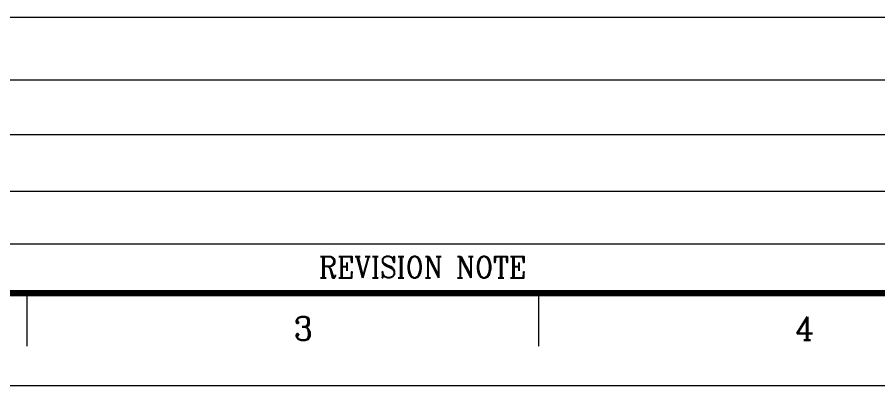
# Model space of a CAD drawing. Header units: millimetres. Extents: x 36 to 2484, y 36 to 1746.
# Drawn here: x 682 to 1164.2, y 36 to 242.4 of the extents above; entities that cross this region are included whole.
import ezdxf
from ezdxf.enums import TextEntityAlignment as Align

# ---------------------------------------------------------------- set-up
doc = ezdxf.new("R2010")
doc.units = ezdxf.units.MM
doc.header["$LTSCALE"] = 6
doc.layers.get('0').update_dxf_attribs({"lineweight": 18})
for name, color, linetype, lineweight in [('SkizziergeometrieWIN-ISO', 7, 'Continuous', 50), ('가는실선_A4', 7, 'Continuous', 5), ('제목(ISO)', 7, 'Continuous', 50)]:
    doc.layers.add(name, color=color, linetype=linetype, lineweight=lineweight)
doc.layers.add('가는실선_A3', color=9, linetype='Continuous', lineweight=5, true_color=0x808080)
doc.styles.add('텍스트 스타일12', font='tahoma.ttf')
doc.styles.add('텍스트 스타일171', font='ROMANC.shx', dxfattribs={"width": 0.9})
doc.styles.add('텍스트 스타일36', font='ROMANC.shx', dxfattribs={"width": 0.941937})

# ---------------------------------------------------------------- blocks, each defined once
blk = doc.blocks.new('경계 A3_경계')
at = {"layer": 'SkizziergeometrieWIN-ISO', "lineweight": 18}
blk.add_line((414, 6), (6, 6), dxfattribs=at)
at = {"layer": '가는실선_A3', "color": 7, "lineweight": 60}
blk.add_line((19.02, 14.596), (401.22, 14.596), dxfattribs=at)
at = {"layer": '가는실선_A3', "color": 7}
for p, q in [((114.57, 14.596), (114.57, 9.696)), ((162.345, 14.596), (162.345, 9.696))]:
    blk.add_line(p, q, dxfattribs=at)
at = {"layer": '가는실선_A3', "color": 7, "style": '텍스트 스타일36', "width": 0.941937}
for s, p in [('3', (140.378, 11.342)), ('4', (187.21, 11.342))]:
    blk.add_text(s, height=2.2, dxfattribs=at).set_placement(p, align=Align.MIDDLE_CENTER)
blk = doc.blocks.new('제목 블록 A3_표제란')
at = {"layer": '가는실선_A4', "lineweight": 13}
for p, q in [((25.419, 38.66), (269.123, 38.66)), ((25.419, 32.809), (269.123, 32.809))]:
    blk.add_line(p, q, dxfattribs=at)
at = {"layer": '가는실선_A4', "color": 7}
for p, q in [((269.085, 27.68), (25.419, 27.68)), ((269.123, 22.402), (25.419, 22.402)), ((269.123, 17.468), (52.653, 17.468))]:
    blk.add_line(p, q, dxfattribs=at)
at = {"layer": '가는실선_A4'}
for p, q in [((25.419, 13.125), (407.762, 13.125)), ((208.17, 13.125), (25.419, 13.125))]:
    blk.add_line(p, q, dxfattribs=at)
at = {"layer": '가는실선_A3', "color": 7, "style": '텍스트 스타일12'}
blk.add_attdef('질량\\P1;_001', (38.285, 15.491), '', height=2, dxfattribs=at)
at = {"layer": '가는실선_A4', "color": 7, "style": '텍스트 스타일171', "width": 0.9}
blk.add_text('REVISION NOTE', height=2, dxfattribs=at).set_placement((148.379, 14.333))
at = {"layer": '가는실선_A4', "color": 7, "style": '텍스트 스타일12'}
blk.add_attdef('설명', text='', height=2, dxfattribs=at).set_placement((331.265, 35.733), align=Align.MIDDLE_LEFT)
blk.add_attdef('SCALE_001', (273.432, 32.87), '', height=2, dxfattribs=at)
blk.add_attdef('프로젝트', text='', height=2, dxfattribs=at).set_placement((340.772, 28.266), align=Align.MIDDLE_CENTER)
at = {"layer": '가는실선_A4', "style": '텍스트 스타일12'}
blk.add_attdef('리비전_번호', text='', height=2, dxfattribs=at).set_placement((388.385, 15.267), align=Align.MIDDLE_CENTER)
at = {"layer": '제목(ISO)', "style": '텍스트 스타일12'}
for tag, p in [('관리자', (373.929, 36.389)), ('공급업자', (383.08, 28.642))]:
    blk.add_attdef(tag, text='', height=2, dxfattribs=at).set_placement(p, align=Align.TOP_LEFT)

msp = doc.modelspace()

# ---------------------------------------------------------------- block references
at = {"xscale": 6, "yscale": 6, "zscale": 6}
for name, p in [('경계 A3_경계', (0, 0)), ('제목 블록 A3_표제란', (-39.279, 10.418))]:
    msp.add_blockref(name, p, dxfattribs=at)

doc.saveas('drawing.dxf')
